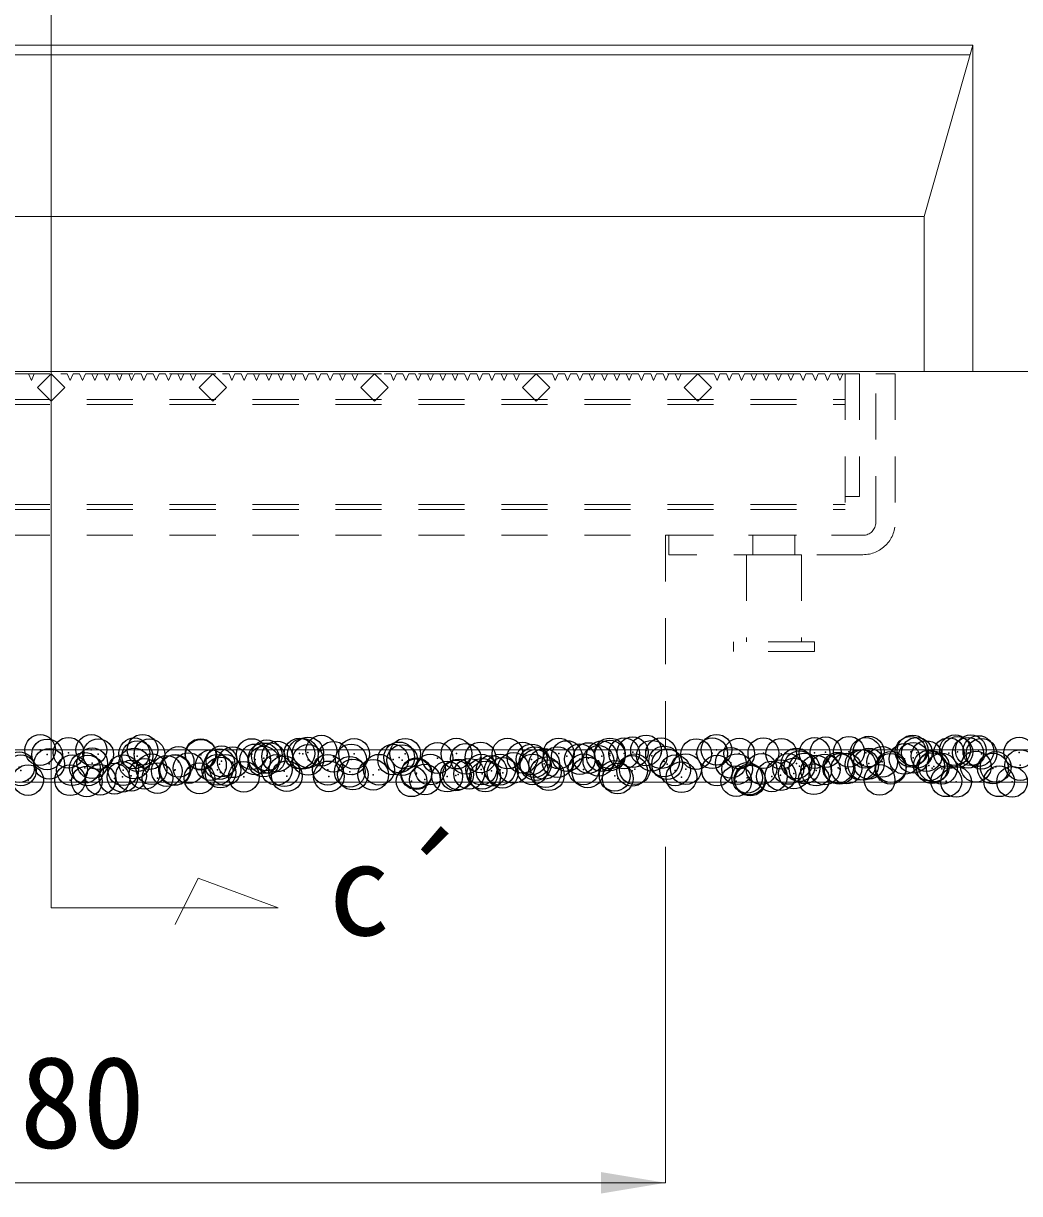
# Model space of a CAD drawing. Units: millimetres at full size; details may follow other scales. Extents: x 5964 to 125098, y -10801 to 28073.
# Drawn here: x 100081.1 to 100389.1, y 8450.4 to 8812.4 of the extents above; entities that cross this region are included whole.
import ezdxf
from ezdxf.enums import TextEntityAlignment as Align

# ---------------------------------------------------------------- set-up
doc = ezdxf.new("R2010")
doc.units = ezdxf.units.MM
doc.header["$LTSCALE"] = 19
doc.header["$PDMODE"] = 32
doc.header["$PDSIZE"] = 9.5
doc.linetypes.add('USER1', pattern=[1.35, 0.75, -0.6])
for name, color, linetype, lineweight in [('0_2', 7, 'Continuous', 20), ('インサート', 3, 'USER1', 9), ('グレーチング', 7, 'USER1', 5), ('寸法引出', 7, 'Continuous', 9), ('寸法線', 7, 'Continuous', 9), ('本体', 2, 'Continuous', 9)]:
    doc.layers.add(name, color=color, linetype=linetype, lineweight=lineweight)
doc.layers.add('ハッチング', color=7, linetype='Continuous')
doc.styles.add('ＭＳ ゴシック', font='')
doc.styles.get('ＭＳ ゴシック').set_extended_font_data('MS Gothic')

# ---------------------------------------------------------------- blocks, each defined once
blk = doc.blocks.new('filled_arrow')
at = {"color": 0, "linetype": 'Continuous', "lineweight": -2}
blk.add_solid([(7.5, 1.25), (0, 0), (7.5, -1.25)], dxfattribs=at)

msp = doc.modelspace()

# ---------------------------------------------------------------- linework, layer by layer
at = {"layer": '0_2'}
msp.add_line((99590.69, 8577.69), (100588.69, 8577.69), dxfattribs=at)
at = {"layer": 'インサート'}
for p, q in [((100304.69, 8648.03), (100304.69, 8621.03)), ((100321.69, 8648.03), (100304.69, 8648.03)), ((100321.69, 8648.03), (100321.69, 8621.03)), ((100325.69, 8621.03), (100300.69, 8621.03)), ((100300.69, 8621.03), (100300.69, 8618.03)), ((100325.69, 8621.03), (100325.69, 8618.03)), ((100325.69, 8618.03), (100300.69, 8618.03))]:
    msp.add_line(p, q, dxfattribs=at)
at = {"layer": 'グレーチング'}
for p, q in [((99844.19, 8704.03), (100335.19, 8704.03)), ((100080.69, 8704.03), (100082.69, 8704.03)), ((100082.69, 8704.03), (100083.59, 8701.93)), ((100083.59, 8701.93), (100084.49, 8704.03)), ((100084.49, 8704.03), (100086.69, 8704.03)), ((100089.69, 8704.03), (100085.45, 8699.79)), ((100093.93, 8699.79), (100089.69, 8704.03)), ((100092.69, 8704.03), (100094.69, 8704.03)), ((100094.69, 8704.03), (100095.59, 8701.93)), ((100095.59, 8701.93), (100096.49, 8704.03)), ((100096.49, 8704.03), (100098.49, 8704.03)), ((100098.49, 8704.03), (100099.39, 8701.93)), ((100099.39, 8701.93), (100100.29, 8704.03)), ((100100.29, 8704.03), (100102.29, 8704.03)), ((100102.29, 8704.03), (100103.19, 8701.93)), ((100103.19, 8701.93), (100104.09, 8704.03)), ((100104.09, 8704.03), (100106.09, 8704.03)), ((100106.09, 8704.03), (100106.99, 8701.93)), ((100106.99, 8701.93), (100107.89, 8704.03)), ((100107.89, 8704.03), (100109.89, 8704.03)), ((100109.89, 8704.03), (100110.79, 8701.93)), ((100110.79, 8701.93), (100111.69, 8704.03)), ((100111.69, 8704.03), (100113.69, 8704.03)), ((100113.69, 8704.03), (100114.59, 8701.93)), ((100114.59, 8701.93), (100115.49, 8704.03)), ((100115.49, 8704.03), (100117.49, 8704.03)), ((100117.49, 8704.03), (100118.39, 8701.93)), ((100118.39, 8701.93), (100119.29, 8704.03)), ((100119.29, 8704.03), (100121.29, 8704.03)), ((100121.29, 8704.03), (100122.19, 8701.93)), ((100122.19, 8701.93), (100123.09, 8704.03)), ((100123.09, 8704.03), (100125.09, 8704.03)), ((100125.09, 8704.03), (100125.99, 8701.93)), ((100125.99, 8701.93), (100126.89, 8704.03)), ((100126.89, 8704.03), (100128.89, 8704.03)), ((100128.89, 8704.03), (100129.79, 8701.93)), ((100129.79, 8701.93), (100130.69, 8704.03)), ((100130.69, 8704.03), (100132.69, 8704.03)), ((100132.69, 8704.03), (100133.59, 8701.93)), ((100133.59, 8701.93), (100134.49, 8704.03)), ((100134.49, 8704.03), (100136.69, 8704.03)), ((100139.69, 8704.03), (100135.45, 8699.79)), ((100143.93, 8699.79), (100139.69, 8704.03)), ((100142.69, 8704.03), (100144.69, 8704.03)), ((100144.69, 8704.03), (100145.59, 8701.93)), ((100145.59, 8701.93), (100146.49, 8704.03)), ((100146.49, 8704.03), (100148.49, 8704.03)), ((100148.49, 8704.03), (100149.39, 8701.93)), ((100149.39, 8701.93), (100150.29, 8704.03)), ((100150.29, 8704.03), (100152.29, 8704.03)), ((100152.29, 8704.03), (100153.19, 8701.93)), ((100153.19, 8701.93), (100154.09, 8704.03)), ((100154.09, 8704.03), (100156.09, 8704.03)), ((100156.09, 8704.03), (100156.99, 8701.93)), ((100156.99, 8701.93), (100157.89, 8704.03)), ((100157.89, 8704.03), (100159.89, 8704.03)), ((100159.89, 8704.03), (100160.79, 8701.93)), ((100160.79, 8701.93), (100161.69, 8704.03)), ((100161.69, 8704.03), (100163.69, 8704.03)), ((100163.69, 8704.03), (100164.59, 8701.93)), ((100164.59, 8701.93), (100165.49, 8704.03)), ((100165.49, 8704.03), (100167.49, 8704.03)), ((100167.49, 8704.03), (100168.39, 8701.93)), ((100168.39, 8701.93), (100169.29, 8704.03)), ((100169.29, 8704.03), (100171.29, 8704.03)), ((100171.29, 8704.03), (100172.19, 8701.93)), ((100172.19, 8701.93), (100173.09, 8704.03)), ((100173.09, 8704.03), (100175.09, 8704.03)), ((100175.09, 8704.03), (100175.99, 8701.93)), ((100175.99, 8701.93), (100176.89, 8704.03)), ((100176.89, 8704.03), (100178.89, 8704.03)), ((100178.89, 8704.03), (100179.79, 8701.93)), ((100179.79, 8701.93), (100180.69, 8704.03)), ((100180.69, 8704.03), (100182.69, 8704.03)), ((100182.69, 8704.03), (100183.59, 8701.93)), ((100183.59, 8701.93), (100184.49, 8704.03)), ((100184.49, 8704.03), (100186.69, 8704.03)), ((100189.69, 8704.03), (100185.45, 8699.79)), ((100193.93, 8699.79), (100189.69, 8704.03)), ((100192.69, 8704.03), (100194.69, 8704.03)), ((100194.69, 8704.03), (100195.59, 8701.93)), ((100195.59, 8701.93), (100196.49, 8704.03)), ((100196.49, 8704.03), (100198.49, 8704.03)), ((100198.49, 8704.03), (100199.39, 8701.93)), ((100199.39, 8701.93), (100200.29, 8704.03)), ((100200.29, 8704.03), (100202.29, 8704.03)), ((100202.29, 8704.03), (100203.19, 8701.93)), ((100203.19, 8701.93), (100204.09, 8704.03)), ((100204.09, 8704.03), (100206.09, 8704.03)), ((100206.09, 8704.03), (100206.99, 8701.93)), ((100206.99, 8701.93), (100207.89, 8704.03)), ((100207.89, 8704.03), (100209.89, 8704.03)), ((100209.89, 8704.03), (100210.79, 8701.93)), ((100210.79, 8701.93), (100211.69, 8704.03)), ((100211.69, 8704.03), (100213.69, 8704.03)), ((100213.69, 8704.03), (100214.59, 8701.93)), ((100214.59, 8701.93), (100215.49, 8704.03)), ((100215.49, 8704.03), (100217.49, 8704.03)), ((100217.49, 8704.03), (100218.39, 8701.93)), ((100218.39, 8701.93), (100219.29, 8704.03)), ((100219.29, 8704.03), (100221.29, 8704.03)), ((100221.29, 8704.03), (100222.19, 8701.93)), ((100222.19, 8701.93), (100223.09, 8704.03)), ((100223.09, 8704.03), (100225.09, 8704.03)), ((100225.09, 8704.03), (100225.99, 8701.93)), ((100225.99, 8701.93), (100226.89, 8704.03)), ((100226.89, 8704.03), (100228.89, 8704.03)), ((100228.89, 8704.03), (100229.79, 8701.93)), ((100229.79, 8701.93), (100230.69, 8704.03)), ((100230.69, 8704.03), (100232.69, 8704.03)), ((100232.69, 8704.03), (100233.59, 8701.93)), ((100233.59, 8701.93), (100234.49, 8704.03)), ((100234.49, 8704.03), (100236.69, 8704.03)), ((100239.69, 8704.03), (100235.45, 8699.79)), ((100243.93, 8699.79), (100239.69, 8704.03)), ((100242.69, 8704.03), (100244.69, 8704.03)), ((100244.69, 8704.03), (100245.59, 8701.93)), ((100245.59, 8701.93), (100246.49, 8704.03)), ((100246.49, 8704.03), (100248.49, 8704.03)), ((100248.49, 8704.03), (100249.39, 8701.93)), ((100249.39, 8701.93), (100250.29, 8704.03)), ((100250.29, 8704.03), (100252.29, 8704.03)), ((100252.29, 8704.03), (100253.19, 8701.93)), ((100253.19, 8701.93), (100254.09, 8704.03)), ((100254.09, 8704.03), (100256.09, 8704.03)), ((100256.09, 8704.03), (100256.99, 8701.93)), ((100256.99, 8701.93), (100257.89, 8704.03)), ((100257.89, 8704.03), (100259.89, 8704.03)), ((100259.89, 8704.03), (100260.79, 8701.93)), ((100260.79, 8701.93), (100261.69, 8704.03)), ((100261.69, 8704.03), (100263.69, 8704.03)), ((100263.69, 8704.03), (100264.59, 8701.93)), ((100264.59, 8701.93), (100265.49, 8704.03)), ((100265.49, 8704.03), (100267.49, 8704.03)), ((100267.49, 8704.03), (100268.39, 8701.93)), ((100268.39, 8701.93), (100269.29, 8704.03)), ((100269.29, 8704.03), (100271.29, 8704.03)), ((100271.29, 8704.03), (100272.19, 8701.93)), ((100272.19, 8701.93), (100273.09, 8704.03)), ((100273.09, 8704.03), (100275.09, 8704.03)), ((100275.09, 8704.03), (100275.99, 8701.93)), ((100275.99, 8701.93), (100276.89, 8704.03)), ((100276.89, 8704.03), (100278.89, 8704.03)), ((100278.89, 8704.03), (100279.79, 8701.93)), ((100279.79, 8701.93), (100280.69, 8704.03)), ((100280.69, 8704.03), (100282.69, 8704.03)), ((100282.69, 8704.03), (100283.59, 8701.93)), ((100283.59, 8701.93), (100284.49, 8704.03)), ((100284.49, 8704.03), (100286.69, 8704.03)), ((100289.69, 8704.03), (100285.45, 8699.79)), ((100293.93, 8699.79), (100289.69, 8704.03)), ((100292.69, 8704.03), (100294.69, 8704.03)), ((100294.69, 8704.03), (100295.59, 8701.93)), ((100295.59, 8701.93), (100296.49, 8704.03)), ((100296.49, 8704.03), (100298.49, 8704.03)), ((100298.49, 8704.03), (100299.39, 8701.93)), ((100299.39, 8701.93), (100300.29, 8704.03)), ((100300.29, 8704.03), (100302.29, 8704.03)), ((100302.29, 8704.03), (100303.19, 8701.93)), ((100303.19, 8701.93), (100304.09, 8704.03)), ((100304.09, 8704.03), (100306.09, 8704.03)), ((100306.09, 8704.03), (100306.99, 8701.93)), ((100306.99, 8701.93), (100307.89, 8704.03)), ((100307.89, 8704.03), (100309.89, 8704.03)), ((100309.89, 8704.03), (100310.79, 8701.93)), ((100310.79, 8701.93), (100311.69, 8704.03)), ((100311.69, 8704.03), (100313.69, 8704.03)), ((100313.69, 8704.03), (100314.59, 8701.93)), ((100314.59, 8701.93), (100315.49, 8704.03)), ((100315.49, 8704.03), (100317.49, 8704.03)), ((100317.49, 8704.03), (100318.39, 8701.93)), ((100318.39, 8701.93), (100319.29, 8704.03)), ((100319.29, 8704.03), (100321.29, 8704.03)), ((100321.29, 8704.03), (100322.19, 8701.93)), ((100322.19, 8701.93), (100323.09, 8704.03)), ((100323.09, 8704.03), (100325.09, 8704.03)), ((100325.09, 8704.03), (100325.99, 8701.93)), ((100325.99, 8701.93), (100326.89, 8704.03)), ((100326.89, 8704.03), (100328.89, 8704.03)), ((100328.89, 8704.03), (100329.79, 8701.93)), ((100329.79, 8701.93), (100330.69, 8704.03)), ((100330.69, 8704.03), (100332.69, 8704.03)), ((100332.69, 8704.03), (100333.59, 8701.93)), ((100333.59, 8701.93), (100334.49, 8704.03)), ((100339.69, 8704.03), (100335.19, 8704.03)), ((100335.19, 8704.03), (100335.19, 8654.03)), ((100335.19, 8704.03), (100335.19, 8666.03)), ((100339.69, 8704.03), (100339.69, 8666.03)), ((100344.69, 8658.03), (100344.69, 8704.03)), ((100350.69, 8704.03), (100344.69, 8704.03)), ((100350.69, 8704.03), (100350.69, 8658.03)), ((100085.45, 8699.79), (100089.69, 8695.55)), ((100089.69, 8695.55), (100093.93, 8699.79)), ((100135.45, 8699.79), (100139.69, 8695.55)), ((100139.69, 8695.55), (100143.93, 8699.79)), ((100185.45, 8699.79), (100189.69, 8695.55)), ((100189.69, 8695.55), (100193.93, 8699.79)), ((100235.45, 8699.79), (100239.69, 8695.55)), ((100239.69, 8695.55), (100243.93, 8699.79)), ((100285.45, 8699.79), (100289.69, 8695.55)), ((100289.69, 8695.55), (100293.93, 8699.79)), ((99844.19, 8696.03), (100335.19, 8696.03)), ((99844.19, 8694.53), (100335.19, 8694.53)), ((99844.19, 8663.53), (100335.19, 8663.53)), ((100339.69, 8666.03), (100335.19, 8666.03)), ((99844.19, 8662.03), (100335.19, 8662.03)), ((99844.19, 8654.03), (100335.19, 8654.03)), ((100279.69, 8654.03), (100340.69, 8654.03)), ((100280.69, 8648.03), (100280.69, 8654.03)), ((100306.69, 8654.03), (100306.69, 8648.03)), ((100319.69, 8654.03), (100319.69, 8648.03)), ((100340.69, 8648.03), (100280.69, 8648.03))]:
    msp.add_line(p, q, dxfattribs=at)
for radius in [4, 10]:
    msp.add_arc((100340.69, 8658.03), radius, 270, 0, dxfattribs=at)
at = {"layer": 'ハッチング'}
for p in [(100086.3, 8587.61), (100088.44, 8586.25), (100095.08, 8586.75), (100102.12, 8587.64), (100104.26, 8586.28), (100115.41, 8586.57), (100117.94, 8587.67), (100120.08, 8586.3), (100135.9, 8586.33), (100136.03, 8586.13), (100151.72, 8586.36), (100156.36, 8585.95), (100166.46, 8586.51), (100167.54, 8586.39), (100169.11, 8586.86), (100173.24, 8587.4), (100183.36, 8586.42), (100199.18, 8586.45), (100215, 8586.48), (100230.82, 8586.51), (100246.64, 8586.53), (100262.46, 8586.56), (100266.86, 8586.57), (100269.51, 8586.92), (100273.64, 8587.47), (100278.28, 8586.59), (100289.16, 8586.34), (100294.1, 8586.62), (100295.43, 8587.68), (100302.46, 8586.51), (100309.92, 8586.65), (100315.46, 8586.44), (100325.74, 8586.68), (100329.18, 8586.94), (100336.39, 8587.06), (100341.56, 8586.71), (100342.48, 8587.11), (100355.47, 8587.05), (100356.08, 8587.46), (100357.38, 8586.74), (100367.27, 8586.64), (100369.19, 8587.54), (100369.91, 8586.99), (100373.2, 8586.76), (100374.04, 8587.53), (100376.4, 8587.29), (100377.34, 8586.43), (100389.02, 8586.79), (100089.1, 8583.33), (100102.4, 8583.5), (100115.39, 8583.44), (100116.34, 8585.72), (100129.11, 8583.93), (100139.11, 8582.91), (100141.76, 8583.26), (100142.41, 8584.1), (100145.89, 8583.8), (100152.79, 8584.71), (100155.41, 8584.04), (100155.43, 8585.06), (100157.3, 8585.09), (100159.56, 8585.6), (100169.13, 8584.53), (100176.99, 8585.5), (100182.42, 8584.7), (100195.42, 8584.64), (100197.31, 8585.33), (100198.25, 8584.47), (100209.14, 8585.13), (100217.94, 8584.88), (100222.44, 8585.3), (100235.43, 8585.24), (100238.27, 8584.7), (100239.21, 8583.85), (100239.52, 8582.97), (100242.16, 8583.32), (100246.29, 8583.87), (100249.15, 8585.74), (100253.19, 8584.77), (100255.83, 8585.12), (100258.9, 8584.25), (100259.96, 8585.67), (100262.45, 8585.91), (100275.44, 8585.84), (100279.22, 8584.08), (100280.16, 8583.22), (100299.85, 8583.63), (100320.18, 8583.46), (100321.11, 8582.6), (100339.92, 8583.04), (100340.8, 8583.01), (100342.56, 8583.39), (100346.69, 8583.93), (100349.34, 8582.35), (100353.59, 8584.84), (100356.24, 8585.19), (100360.37, 8585.73), (100361.13, 8582.83), (100362.64, 8582.52), (100375.64, 8582.45), (100381.76, 8582.38), (100389.36, 8582.95), (100079.81, 8582.29), (100080.33, 8581.31), (100096.15, 8581.33), (100100.13, 8582.12), (100101.07, 8581.26), (100109.27, 8578.74), (100111.76, 8579.31), (100111.97, 8581.36), (100114.41, 8579.66), (100118.54, 8580.2), (100120.76, 8581.67), (100122.56, 8578.91), (100125.44, 8581.11), (100127.79, 8581.39), (100128.08, 8581.46), (100132.21, 8582), (100135.56, 8578.84), (100141.09, 8581.49), (100142.03, 8580.63), (100143.61, 8581.42), (100149.28, 8579.34), (100159.43, 8581.45), (100161.72, 8581.04), (100162.58, 8579.51), (100175.25, 8581.48), (100175.57, 8579.45), (100182.04, 8580.87), (100182.98, 8580.01), (100189.29, 8579.94), (100191.07, 8581.51), (100202.59, 8580.11), (100202.67, 8580.42), (100206.89, 8581.54), (100212.17, 8579.37), (100214.81, 8579.72), (100215.58, 8580.05), (100218.94, 8580.26), (100222.71, 8581.56), (100223, 8580.24), (100223.93, 8579.39), (100225.84, 8581.17), (100228.49, 8581.52), (100229.31, 8580.54), (100232.62, 8582.06), (100238.53, 8581.59), (100242.6, 8580.71), (100243.62, 8579.8), (100254.35, 8581.62), (100255.6, 8580.65), (100263.95, 8579.62), (100264.89, 8578.76), (100269.32, 8581.14), (100270.17, 8581.65), (100282.62, 8581.31), (100284.58, 8579.17), (100285.99, 8581.68), (100295.61, 8581.25), (100301.81, 8581.71), (100304.91, 8579), (100309.33, 8581.74), (100312.57, 8579.44), (100315.22, 8579.79), (100317.63, 8581.74), (100319.35, 8580.33), (100322.63, 8581.91), (100326.25, 8581.24), (100328.89, 8581.59), (100333.02, 8582.13), (100333.45, 8581.77), (100335.62, 8581.85), (100349.27, 8581.79), (100362.07, 8581.97), (100365.09, 8581.82), (100380.91, 8581.85), (100082.55, 8578.3), (100095.55, 8578.24), (100100.73, 8577.86), (100104.86, 8578.4), (100201.14, 8577.92), (100205.27, 8578.46), (100301.54, 8577.99), (100305.67, 8578.53), (100305.84, 8578.14), (100325.53, 8578.55), (100345.86, 8578.37), (100366.49, 8577.92), (100369.51, 8577.75), (100382.81, 8577.92), (100386.82, 8577.75)]:
    msp.add_point(p, dxfattribs=at)
at = {"layer": '寸法引出'}
for p, q in [((100089.69, 8942.66), (100089.69, 8538.73)), ((100135.19, 8547.93), (100128.03, 8533.61)), ((100159.94, 8538.73), (100135.19, 8547.93)), ((100089.69, 8538.73), (100159.94, 8538.73)), ((100118.3, 8538.73), (100159.94, 8538.73))]:
    msp.add_line(p, q, dxfattribs=at)
at = {"layer": '寸法線'}
for p in [(100279.69, 8557.69), (99899.69, 8453.71)]:
    msp.add_line(p, (100279.69, 8453.71), dxfattribs=at)
at = {"layer": '本体'}
for p, q in [((99804.69, 8805.69), (100374.69, 8805.69)), ((100359.69, 8752.7), (100374.69, 8805.69)), ((100374.69, 8805.69), (100374.69, 8704.67)), ((99819.69, 8752.7), (100359.69, 8752.7)), ((100359.69, 8752.7), (100359.69, 8704.67))]:
    msp.add_line(p, q, dxfattribs=at)
at = {"layer": '本体', "lineweight": 5}
msp.add_line((99805.54, 8802.69), (100373.84, 8802.69), dxfattribs=at)
at = {"layer": '本体', "lineweight": 20}
for p, q in [((99596.69, 8704.67), (100582.69, 8704.67)), ((99590.69, 8587.69), (100588.69, 8587.69)), ((99590.69, 8577.69), (100588.69, 8577.69))]:
    msp.add_line(p, q, dxfattribs=at)
at = {"layer": '本体', "linetype": 'USER1'}
msp.add_line((100279.69, 8654.03), (100279.69, 8587.69), dxfattribs=at)

# ---------------------------------------------------------------- block references
at = {"layer": '寸法線', "xscale": 2.67, "yscale": 2.67, "rotation": 180}
msp.add_blockref('filled_arrow', (100279.69, 8453.71), dxfattribs=at)

# ---------------------------------------------------------------- texts
at = {"layer": '0_2', "style": 'ＭＳ ゴシック'}
msp.add_text('c´', height=28.48, dxfattribs=at).set_placement((100196.79, 8544.52), align=Align.MIDDLE_CENTER)
at = {"layer": '寸法線', "style": 'ＭＳ ゴシック'}
msp.add_text('380', height=28.48, dxfattribs=at).set_placement((100089.69, 8478.71), align=Align.MIDDLE_CENTER)

doc.saveas('drawing.dxf')
